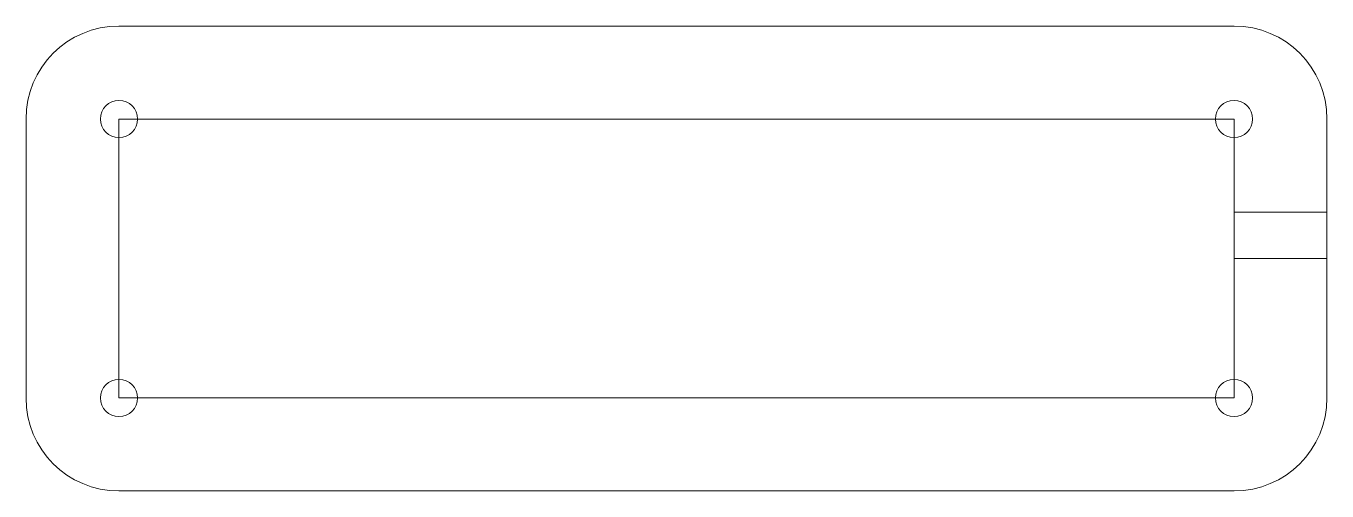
# Model space of a CAD drawing. Header units: millimetres. Extents: x -20 to 120, y -20 to 30.
import ezdxf

# ---------------------------------------------------------------- set-up
doc = ezdxf.new("R2010")
doc.units = ezdxf.units.MM
doc.layers.get('0').update_dxf_attribs({"linetype": 'CONTINUOUS', "lineweight": 0})

msp = doc.modelspace()

# ---------------------------------------------------------------- linework, layer by layer
for p, q in [((-10, 30), (110, 30)), ((-20, -10), (-20, 20)), ((-10, 20), (110, 20)), ((-10, -10), (-10, 20)), ((110, 20), (110, -10)), ((120, 20), (120, -10)), ((110, 10), (120, 10)), ((110, 5), (120, 5)), ((110, -10), (-10, -10)), ((110, -20), (-10, -20))]:
    msp.add_line(p, q)
for centre in [(-10, 20), (110, 20), (-10, -10), (110, -10)]:
    msp.add_circle(centre, 2)
for centre, start, end in [((-10, 20), 90, 180), ((110, 20), 0, 90), ((-10, -10), 180, 270), ((110, -10), 270, 0)]:
    msp.add_arc(centre, 10, start, end)

doc.saveas('drawing.dxf')
